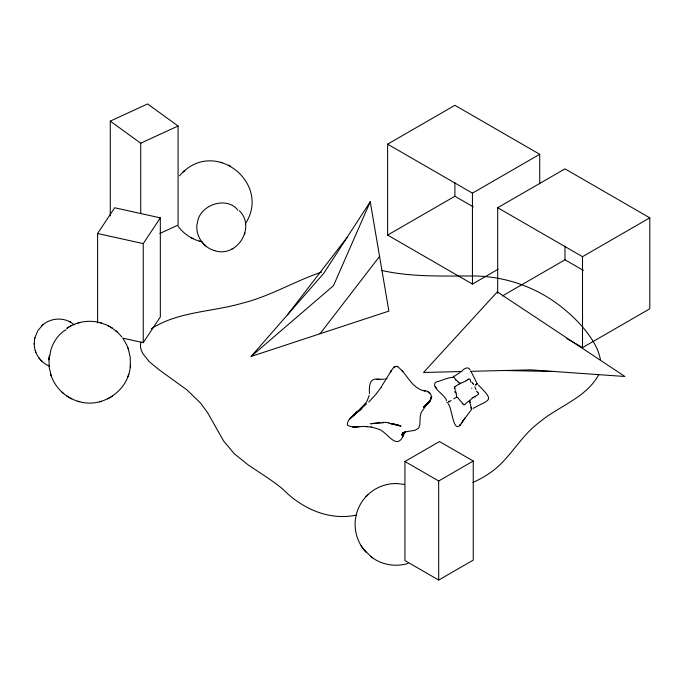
<?xml version="1.0" encoding="UTF-8"?>
<svg xmlns="http://www.w3.org/2000/svg" width="684" height="684" viewBox="0 0 684 684"><rect width="100%" height="100%" fill="white"/><g stroke="black" fill="none" stroke-linecap="round" stroke-linejoin="round"><path stroke-width="1.03" d="M34.209 343.907L34.679 338.691M49.009 358.749L49.145 367.12L51.018 375.242M130.379 365.547L130.234 357.176L128.361 349.054M49.051 358.279L49.402 355.509M79.164 401.602C102.446 408.622 128.874 390.367 130.328 366.017M48.906 359.904L49.154 357.125M130.234 367.171L130.482 364.384M369.471 393.736C369.027 386.05 369.163 376.85 379.842 379.475L377.842 379.449M197.035 223.882C195.239 235.587 203.293 247.745 214.776 250.643M34.807 338.118L37.74 330.817L42.596 325.071M34.602 339.067L34.884 337.742M356.09 515.539C353.243 527.894 356.646 541.471 364.991 551.013M214.357 250.524C236.681 258.501 256.329 227.447 239.366 210.74M369.163 395.42L367.18 400.764L364.743 404.475M244.684 233.919L244.94 232.987M356.338 514.419C358.117 507.408 361.768 500.859 366.872 495.729M127.822 376.798L128.199 375.713M128.344 375.285L128.729 374.191M402.705 433.152L403.047 432.339L401.756 435.05L402.731 433.357L401.764 434.844L405.159 431.801L404.74 431.98L415.008 430.287L418.668 428.141L419.839 424.721L420.173 416.659L421.13 412.649L426.457 404.902M370.249 201.737L333.501 285.647L251.105 356.458L388.88 311.1L370.249 201.737L323.763 273.301L251.105 356.458M598.774 374.507C586.547 397.566 559.478 405.8 540.198 421.583A162.382 93.751 0 0 0 528.894 431.484C515.437 445.284 505.579 462.717 489.163 473.482A102.617 59.251 0 0 1 474.722 481.621L472.918 482.408M405.381 431.912L402.44 436.751L403.432 435.186C396.917 451.038 387.623 432.698 379.62 429.603M464.915 417.915L462.974 420.865L471.105 410.118M97.598 322.993L97.598 233.509L114.681 207.774L160.33 217.871L160.33 316.94L143.247 342.675L122.496 338.093M143.247 342.675L143.247 243.607L160.33 217.871M381.116 387.153L391.41 370.497L390.299 372.216C391.949 369.779 394.206 365.136 397.866 366.598L396.959 366.282M461.264 423.396L463.034 420.78C453.184 439.214 452.782 408.673 447.994 403.534M381.168 387.358L375.516 394.779L368.77 402.038M473.08 408.391C490.214 398.943 494.737 401.508 478.321 385.024M287.434 314.879L347.002 237.519M319.992 333.783L379.56 256.414M426.996 404.355L428.526 402.722L426.115 405.219L429.851 401.132L431.707 396.472L429.851 401.132L424.234 406.741C431.997 402.235 435.375 391.65 423.413 390.393L425.234 391.06C411.229 388.615 407.596 373.892 397.216 366.368M364.888 404.073L354.586 414.384M459.87 383.373L459.614 383.673A11.97 6.566 -89.2 0 1 459.238 384.057M465.83 403.509L468.608 401.2A13.252 7.114 24.8 0 1 469.181 400.935L469.583 400.798M179.456 175.805L183.902 171.248M427.799 403.543L429.244 401.893M427.38 403.868L425.918 405.501L427.722 403.594L426.115 405.219M447.738 402.312L448.755 402.012M428.509 402.773L423.943 406.937L429.107 402.064L425.405 405.783M367.06 495.541C374.601 487.889 385.289 483.485 396.027 483.554M366.043 496.567L367.864 494.737M425.157 406.031L426.44 404.766L423.789 407.365M423.952 407.168L427.158 404.133L424.713 406.339L425.867 405.347M366.615 403.774L349.721 418.993L357.758 411.674C354.038 415.444 346.933 418.933 347.335 424.969C352.927 428.971 360.759 425.593 367.163 426.679L366.658 426.654L371.344 427.081M424.14 406.92L425.987 405.261M459.229 384.04L456.322 385.75M354.321 414.513L353.235 415.47L361.836 408.724M184.064 171.111C218.23 140.357 270.821 184.74 245.402 223.711L245.479 224.096M42.622 325.054C49.906 318.539 61.235 317.196 69.853 321.813M183.021 172.026L184.919 170.367M41.972 325.618L43.22 324.532M352.918 415.769L358.878 410.699L356.184 412.982M354.218 414.632L357.176 412.187M357.236 412.084L355.68 413.401L358.527 411.101L355.594 413.461M477.116 384.075L477.406 383.75L476.68 383.998M455.014 386.357L454.629 388.23M462.136 370.779C464.043 368.582 468.378 366.043 470.122 369.839M423.772 407.057L425.08 406.022M460.272 372.301L454.535 376.183M357.005 412.324L360.006 410.015M472.841 397.737L474.602 396.558M476.671 384.408L475.577 385.178M464.752 404.637L463.94 404.8L462.923 403.893M151.232 328.748C178.362 311.374 212.049 312.041 242.196 303.209C269.975 296.42 294.565 281.158 321.514 272.129M68.793 327.055L66.793 328.32C75.625 322.301 86.859 320.001 97.35 322.027M110.586 397.242L112.586 395.976M453.808 398.9L456.741 397.036M451.184 400.55L449.474 401.594M467.668 379.791L466.137 380.731M498.243 269.163L472.439 284.065L387.614 235.091L387.614 144.162L454.903 105.31L539.727 154.285L539.727 183.893M387.614 235.091L454.903 196.248L473.345 206.893M387.614 144.162L472.439 193.136L539.727 154.285M497.687 293.359L497.687 207.714L564.984 168.862L649.8 217.837L649.8 308.766L582.511 347.617L566.839 338.563M502.304 295.984L564.984 259.792L583.418 270.445M497.687 207.714L582.511 256.68L649.8 217.837M404.928 461.495L439.496 441.539L473.251 461.025L473.251 560.102L438.692 580.058L404.928 560.564L404.928 461.495L438.692 480.98L473.251 461.025M475.594 395.993L477.355 395.061A12.115 11.149 -77.9 0 0 477.714 394.788L478.672 393.975L478.407 393.043M69.794 326.473L71.794 325.43M231.91 249.07L233.193 248.395M107.585 398.866L109.585 397.823M110.269 215.939L110.269 121.128L147.599 103.942L178.071 126.01L178.071 225.087L159.885 233.458M110.269 121.128L140.733 143.195L178.071 126.01M453.945 377.517C448.781 376.79 441.368 380.902 435.691 382.142C430.441 388.05 445.626 394.659 446.515 400.807M468.779 379.192L469.746 379.064L470.318 379.894A12.321 9.832 -7.7 0 1 470.489 380.603L470.583 381.014M462.709 382.45L465.53 381.091A24.744 19.143 -9.1 0 0 466.172 380.774M385.733 378.842L386.964 378.432M408.083 563.394C395.839 567.284 381.817 564.916 371.574 557.152M78.07 322.993L78.771 322.805M79.216 322.686L79.857 322.506M100.608 401.491L101.317 401.303M99.531 401.79L100.172 401.611M460.768 383.083L460.118 383.237M371.335 423.661L380.817 422.379M453.218 376.833L453.287 377.303M370.335 423.789L383.348 422.823M384.451 379.124L376.645 379.449M356.697 515.035C328.927 521.02 301.772 508.528 282.577 488.915A274.25 158.337 0 0 0 268.812 478.655L248.266 464.966L234.296 453.766L223.668 441.052L207.517 412.563L200.6 403.158L186.929 389.854L158.868 369.608L149.206 361.631L142.7 353.448L140.998 349.285A42.87 24.752 0 0 1 140.887 341.991M356.125 426.807L359.074 426.688M397.139 483.579L404.218 484.392M461.82 371.532L423.541 372.464L497.311 291.888L624.894 376.491L530.929 369.856L470.327 371.327M377.465 379.449L378.62 379.458M396.019 483.562L397.224 483.579M504.082 370.506L554.425 371.515M382.86 422.284L388.717 422.678M388.999 423.285L401.072 426.192L396.703 424.704L398.977 425.465M389.187 423.285L394.394 424.234L391.718 423.687M381.792 270.462C412.238 277.371 443.48 275.849 474.422 275.985C507.938 276.43 540.907 288.93 566.241 310.895A241.82 139.613 0 0 1 584.829 329.662C591.848 338.494 598.355 348.31 600.407 359.596M371.104 426.901L379.415 429.441M97.598 233.509L143.247 243.607M178.028 226.199C183.842 234.133 192.64 239.793 202.259 241.854M98.47 322.258L100.223 322.694M221.65 162.535L222.351 162.724M220.564 162.245L221.197 162.416M199.369 241.11L200.07 241.298M200.523 241.418L201.156 241.589M100.659 322.814L106.593 324.96L111.637 327.713M50.642 374.139C54.575 387.229 65.51 397.934 78.728 401.482M99.573 322.523L101.369 323.01M78.019 401.286L79.806 401.773M398.798 425.414L396.472 424.567M49.47 366.12C40.416 362.597 34.106 353.226 34.2 343.522M228.636 165.143L230.628 166.178M191.093 237.664L193.085 238.699M69.99 321.89L74.419 324.874M107.636 325.456L109.628 326.499M69.289 321.514L70.589 322.198M69.751 397.797L71.752 398.84M111.586 327.687L117.434 332.159L121.735 336.827M110.637 327.08L112.629 328.354M66.75 395.942L68.751 397.216M363.529 549.218L371.472 557.075M370.523 556.366L372.481 557.836M477.483 392.137L476.363 391.188M117.434 332.159L115.528 330.509M61.953 392.137L63.86 393.787M458.229 381.963L456.177 379.996M205.756 245.983L202.267 242.469M458.408 398.473L462.469 403.312M40.766 360.152L41.912 361.297M455.715 379.5L454.415 378.047M471.772 382.296L473.636 384.511M472.541 383.134L472.977 383.638M365.196 551.253L365.94 552.108M436.734 388.452L435.263 386.571M363.324 548.944L361.981 547.055M401.935 370.232L402.927 371.557L402.166 370.54M38.672 357.578L39.689 358.912M471.037 408.733L471.721 409.528L471.652 408.878M361.135 545.772L361.785 546.747M123.317 338.965L126.771 345.01L128.737 350.157M476.568 382.467L471.096 371.549M475.953 389.504L474.807 386.699M127.84 347.549L128.216 348.635M51.172 375.661L51.539 376.747M35.26 350.61L35.517 351.345M35.577 351.525L35.825 352.251M455.27 390.179L454.732 388.589M471.379 407.989L469.899 402.354M455.57 391.12L456.091 393.043M470.754 381.911L470.669 381.45M582.511 256.68L582.511 347.617M564.984 246.052L564.984 259.792M472.439 193.136L472.439 284.065M454.903 182.5L454.903 196.248M438.692 480.98L438.692 580.058M140.733 143.195L140.733 213.502M197.385 223.223A22.068 17.527 -22.4 0 1 214.297 204.234A22.068 17.527 -22.4 0 1 237.895 210.33M49.983 355.714A22.068 12.987 -59 0 1 66.083 329.705M477.406 392.257A10.713 9.123 -82.3 0 1 478.313 393.155M474.773 397.036A21.991 16.45 -48.1 0 1 475.739 396.481M469.677 400.713A12.5 9.832 -50.7 0 1 472.841 397.729M469.874 401.098A7.114 2.428 66.5 0 1 469.865 400.901M460.777 383.125A13.099 10.799 -5.9 0 0 462.153 382.707L462.418 382.561A15.039 12.261 -6.3 0 0 462.709 382.459M467.634 379.757A10.175 8.259 -5.4 0 1 468.737 379.133M476.714 383.604A8.995 2.351 -29.3 0 1 476.962 383.502M475.884 384.382A11.671 2.052 -23.8 0 1 475.406 384.69M471.729 388.153A24.043 0.864 -37.2 0 1 471.592 388.221M470.113 402.517A12.457 4.899 62.6 0 1 469.951 401.38M470.857 407.433A9.396 1.436 67.9 0 1 471.105 408.203M465.274 404.107A12.081 6.618 25.6 0 1 464.727 404.629M462.811 403.911A16.69 9.072 27.6 0 1 462.367 403.321M457.391 397.481A13.877 7.327 27.8 0 1 458.468 398.456M456.031 393.138A12.637 4.839 89.5 0 1 456.69 397.062M446.823 402.637A13.543 3.095 -25.6 0 1 446.917 402.517M449.354 401.072A14.569 3.446 -32.2 0 1 448.73 401.448M454.997 386.699A11.2 5.327 -70.6 0 1 455.792 386.255M454.843 388.478A12.269 7.285 -71.7 0 1 454.749 388.119M454.774 391.59A23.213 7.233 85.8 0 1 455.031 392.488M453.304 376.072A13.013 2.18 53.2 0 1 453.868 376.67M456.048 380.227A26.719 13.252 62.5 0 1 455.638 379.8M459.605 383.143A12.91 5.438 59.2 0 1 458.237 382.082M460.554 424.371L459.734 425.371L460.554 424.371M394.924 366.701L394.044 367.291L394.924 366.701M357.108 426.765L354.269 426.833L357.108 426.765M355.287 426.816L352.611 426.799L355.287 426.816M396.865 424.824L394.446 424.208L396.831 424.824M428.654 392.462L428.116 392.171L429.535 392.949L428.654 392.462"/></g></svg>
